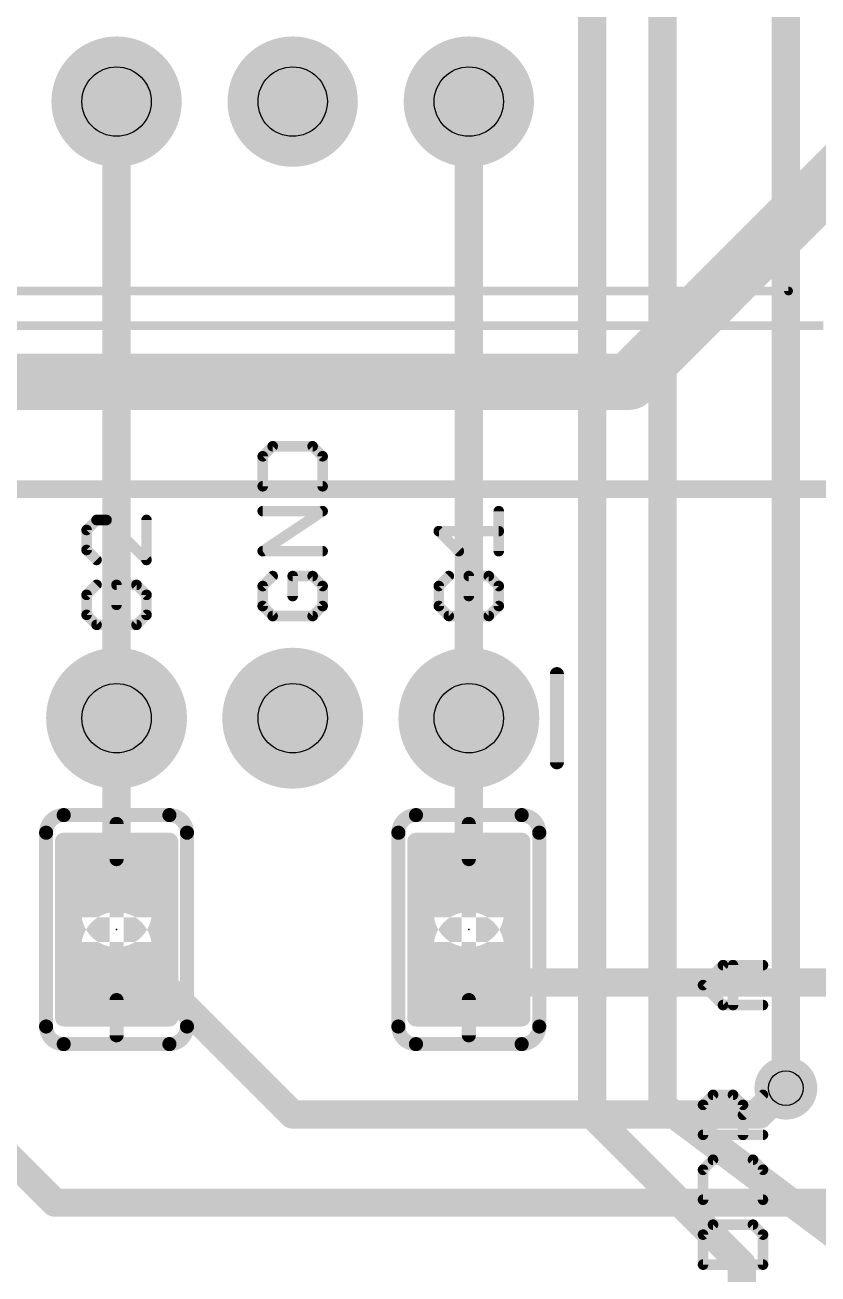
# Model space of a CAD drawing. Extents: x -15 to 76.8, y -9.1 to 59.1.
# Drawn here: x 40.59 to 52.03, y 8.5 to 26.5 of the extents above; entities that cross this region are included whole.
import ezdxf

# ---------------------------------------------------------------- set-up
doc = ezdxf.new("R2010")
doc.units = 0
for name, color, linetype in [('1', 12, 'CONTINUOUS'), ('16', 5, 'CONTINUOUS'), ('17', 110, 'CONTINUOUS'), ('18', 110, 'CONTINUOUS'), ('21', 40, 'CONTINUOUS'), ('23', 53, 'CONTINUOUS'), ('29', 253, 'CONTINUOUS'), ('44', 253, 'CONTINUOUS'), ('51', 253, 'CONTINUOUS')]:
    doc.layers.add(name, color=color, linetype=linetype)

# ---------------------------------------------------------------- blocks, each defined once
blk = doc.blocks.new('RECT')
blk.add_solid([(-0.5, -0.5), (0.5, -0.5), (-0.5, 0.5), (0.5, 0.5)])
blk = doc.blocks.new('ROUNDP')
at = {"const_width": 0.5}
blk.add_lwpolyline([(0, -0.25, 1), (0, 0.25, 1), (0, -0.25)], format="xyb", dxfattribs=at)
blk = doc.blocks.new('ROUNDV')
at = {"const_width": 0.5}
blk.add_lwpolyline([(0, -0.25, 1), (0, 0.25, 1), (0, -0.25)], format="xyb", dxfattribs=at)

msp = doc.modelspace()

# ---------------------------------------------------------------- linework, layer by layer
at = {"layer": '1'}
for points, const_width in [([(60.706, 32.766), (49.3014, 21.3614)], 0.8128), ([(49.3014, 21.3614), (27.8384, 21.3614)], 0.8128), ([(58.039, 19.812), (28.829, 19.812)], 0.254), ([(41.91, 14.224), (41.91, 16.51)], 0.4064), ([(46.99, 14.224), (46.99, 16.51)], 0.4064), ([(41.021, 9.525), (37.846, 12.7)], 0.4064), ([(41.91, 12.7), (42.545, 12.7)], 0.4064), ([(42.545, 12.7), (44.45, 10.795)], 0.4064), ([(46.99, 12.7), (53.594, 12.7)], 0.4064), ([(51.181, 10.795), (51.562, 11.176)], 0.4064), ([(44.45, 10.795), (51.181, 10.795)], 0.4064), ([(52.324, 9.525), (41.021, 9.525)], 0.4064)]:
    msp.add_lwpolyline(points, dxfattribs=dict(at, const_width=const_width))
for points, const_width in [([(49.1577, 21.5051, 1), (49.4451, 21.2177)], 0.4064), ([(49.3014, 21.1582, 1), (49.3014, 21.5646)], 0.4064), ([(42.0116, 16.51, 1), (41.8084, 16.51)], 0.2032), ([(47.0916, 16.51, 1), (46.8884, 16.51)], 0.2032), ([(41.8084, 14.224, 1), (42.0116, 14.224)], 0.2032), ([(46.8884, 14.224, 1), (47.0916, 14.224)], 0.2032), ([(41.91, 12.8016, 1), (41.91, 12.5984)], 0.2032), ([(42.6168, 12.7718, 1), (42.4732, 12.6282)], 0.2032), ([(42.545, 12.5984, 1), (42.545, 12.8016)], 0.2032), ([(46.99, 12.8016, 1), (46.99, 12.5984)], 0.2032), ([(51.6338, 11.1042, 1), (51.4902, 11.2478)], 0.2032), ([(44.45, 10.8966, 1), (44.45, 10.6934)], 0.2032), ([(51.181, 10.6934, 1), (51.181, 10.8966)], 0.2032), ([(44.3782, 10.7232, 1), (44.5218, 10.8668)], 0.2032), ([(51.1092, 10.8668, 1), (51.2528, 10.7232)], 0.2032), ([(41.021, 9.6266, 1), (41.021, 9.4234)], 0.2032), ([(40.9492, 9.4532, 1), (41.0928, 9.5968)], 0.2032)]:
    msp.add_lwpolyline(points, format="xyb", dxfattribs=dict(at, const_width=const_width))
at = {"layer": '16', "const_width": 0.4064}
for points in [[(51.562, 11.176), (51.562, 39.37)], [(49.784, 38.227), (49.784, 10.922)], [(48.768, 38.1), (48.768, 10.795)], [(41.91, 25.4), (41.91, 16.51)], [(46.99, 25.4), (46.99, 16.51)], [(48.768, 10.795), (50.927, 8.636)], [(49.784, 10.922), (55.88, 6.35)], [(50.927, 8.636), (50.927, 6.477)]]:
    msp.add_lwpolyline(points, dxfattribs=at)
at = {"layer": '16', "const_width": 0.2032}
for points in [[(42.0116, 25.4, 1), (41.8084, 25.4)], [(47.0916, 25.4, 1), (46.8884, 25.4)], [(41.8084, 16.51, 1), (42.0116, 16.51)], [(46.8884, 16.51, 1), (47.0916, 16.51)], [(51.4604, 11.176, 1), (51.6636, 11.176)], [(48.8398, 10.8668, 1), (48.6962, 10.7232)], [(49.845, 11.0033, 1), (49.723, 10.8407)], [(49.6824, 10.922, 1), (49.8856, 10.922)], [(48.6664, 10.795, 1), (48.8696, 10.795)], [(51.0286, 8.636, 1), (50.8254, 8.636)], [(50.8552, 8.5642, 1), (50.9988, 8.7078)]]:
    msp.add_lwpolyline(points, format="xyb", dxfattribs=at)
at = {"layer": '21'}
for points, const_width in [([(51.6, 22.67), (51.6, 30.67)], 0.127), ([(24.6, 22.67), (51.6, 22.67)], 0.127), ([(24.1, 22.17), (52.1, 22.17)], 0.127), ([(44.1615, 20.4305), (44.0175, 20.2864)], 0.1524), ([(44.0175, 20.2864), (44.0175, 19.8542)], 0.1524), ([(44.7377, 20.4305), (44.1615, 20.4305)], 0.1524), ([(44.8818, 20.2864), (44.7377, 20.4305)], 0.1524), ([(44.8818, 19.8542), (44.8818, 20.2864)], 0.1524), ([(44.0175, 19.8542), (44.8818, 19.8542)], 0.1524), ([(44.0175, 18.9187), (44.8818, 19.4949)], 0.1524), ([(44.8818, 19.4949), (44.0175, 19.4949)], 0.1524), ([(47.4218, 18.9187), (47.4218, 19.4949)], 0.1524), ([(41.6215, 19.3679), (41.4775, 19.2239)], 0.1524), ([(41.4775, 19.2239), (41.4775, 18.9358)], 0.1524), ([(41.7656, 19.3679), (41.6215, 19.3679)], 0.1524), ([(42.3418, 18.7917), (41.7656, 19.3679)], 0.1524), ([(42.3418, 19.3679), (42.3418, 18.7917)], 0.1524), ([(46.8456, 18.9187), (46.5575, 19.2068)], 0.1524), ([(46.5575, 19.2068), (47.4218, 19.2068)], 0.1524), ([(41.4775, 18.9358), (41.6215, 18.7917)], 0.1524), ([(44.8818, 18.9187), (44.0175, 18.9187)], 0.1524), ([(44.1615, 18.5594), (44.0175, 18.4154)], 0.1524), ([(44.7377, 18.5594), (44.4496, 18.5594)], 0.1524), ([(44.4496, 18.5594), (44.4496, 18.2713)], 0.1524), ([(44.8818, 18.4154), (44.7377, 18.5594)], 0.1524), ([(46.7015, 18.5594), (46.5575, 18.4154)], 0.1524), ([(47.2777, 18.5594), (46.9896, 18.5594)], 0.1524), ([(46.9896, 18.5594), (46.9896, 18.2713)], 0.1524), ([(47.4218, 18.4154), (47.2777, 18.5594)], 0.1524), ([(41.6215, 18.4324), (41.4775, 18.2884)], 0.1524), ([(42.1977, 18.4324), (41.9096, 18.4324)], 0.1524), ([(41.9096, 18.4324), (41.9096, 18.1443)], 0.1524), ([(42.3418, 18.2884), (42.1977, 18.4324)], 0.1524), ([(44.0175, 18.4154), (44.0175, 18.1273)], 0.1524), ([(44.8818, 18.1273), (44.8818, 18.4154)], 0.1524), ([(46.5575, 18.4154), (46.5575, 18.1273)], 0.1524), ([(47.4218, 18.1273), (47.4218, 18.4154)], 0.1524), ([(41.4775, 18.2884), (41.4775, 18.0003)], 0.1524), ([(42.3418, 18.0003), (42.3418, 18.2884)], 0.1524), ([(44.0175, 18.1273), (44.1615, 17.9832)], 0.1524), ([(44.7377, 17.9832), (44.8818, 18.1273)], 0.1524), ([(46.5575, 18.1273), (46.7015, 17.9832)], 0.1524), ([(47.2777, 17.9832), (47.4218, 18.1273)], 0.1524), ([(41.4775, 18.0003), (41.6215, 17.8562)], 0.1524), ([(42.1977, 17.8562), (42.3418, 18.0003)], 0.1524), ([(44.1615, 17.9832), (44.7377, 17.9832)], 0.1524), ([(46.7015, 17.9832), (47.2777, 17.9832)], 0.1524), ([(41.6215, 17.8562), (42.1977, 17.8562)], 0.1524), ([(41.148, 15.113), (42.672, 15.113)], 0.2032), ([(46.228, 15.113), (47.752, 15.113)], 0.2032), ([(40.894, 12.065), (40.894, 14.859)], 0.2032), ([(42.926, 14.859), (42.926, 12.065)], 0.2032), ([(45.974, 12.065), (45.974, 14.859)], 0.2032), ([(48.006, 14.859), (48.006, 12.065)], 0.2032), ([(50.3675, 12.6619), (50.6556, 12.95)], 0.1524), ([(50.6556, 12.95), (51.2318, 12.95)], 0.1524), ([(50.7996, 12.3738), (50.7996, 12.95)], 0.1524), ([(50.6556, 12.3738), (50.3675, 12.6619)], 0.1524), ([(51.2318, 12.3738), (50.6556, 12.3738)], 0.1524), ([(41.148, 11.811), (42.672, 11.811)], 0.2032), ([(46.228, 11.811), (47.752, 11.811)], 0.2032), ([(50.3675, 10.9349), (50.5115, 11.079)], 0.1524), ([(50.3675, 10.5028), (50.3675, 10.9349)], 0.1524), ([(50.5115, 11.079), (50.7996, 11.079)], 0.1524), ([(50.7996, 11.079), (50.9437, 10.9349)], 0.1524), ([(50.9437, 10.7909), (51.2318, 11.079)], 0.1524), ([(50.9437, 10.9349), (50.9437, 10.5028)], 0.1524), ([(51.2318, 10.5028), (50.3675, 10.5028)], 0.1524), ([(50.5115, 10.1435), (50.3675, 9.9994)], 0.1524), ([(51.0877, 10.1435), (50.5115, 10.1435)], 0.1524), ([(51.2318, 9.9994), (51.0877, 10.1435)], 0.1524), ([(50.3675, 9.9994), (50.3675, 9.5672)], 0.1524), ([(51.2318, 9.5672), (51.2318, 9.9994)], 0.1524), ([(50.3675, 9.5672), (51.2318, 9.5672)], 0.1524), ([(50.5115, 9.2079), (50.3675, 9.0639)], 0.1524), ([(51.0877, 9.2079), (50.5115, 9.2079)], 0.1524), ([(51.2318, 9.0639), (51.0877, 9.2079)], 0.1524), ([(50.3675, 9.0639), (50.3675, 8.6317)], 0.1524), ([(51.2318, 8.6317), (51.2318, 9.0639)], 0.1524), ([(50.3675, 8.6317), (51.2318, 8.6317)], 0.1524)]:
    msp.add_lwpolyline(points, dxfattribs=dict(at, const_width=const_width))
for points, const_width in [([(51.5682, 22.67, 1), (51.6318, 22.67)], 0.0635), ([(51.6, 22.6383, 1), (51.6, 22.7018)], 0.0635), ([(44.0556, 20.2864, 1), (43.9794, 20.2864)], 0.0762), ([(43.9905, 20.3133, 1), (44.0444, 20.2595)], 0.0762), ([(44.1615, 20.4686, 1), (44.1615, 20.3924)], 0.0762), ([(44.1885, 20.4035, 1), (44.1346, 20.4574)], 0.0762), ([(44.7647, 20.4574, 1), (44.7108, 20.4035)], 0.0762), ([(44.7377, 20.3924, 1), (44.7377, 20.4686)], 0.0762), ([(44.9199, 20.2864, 1), (44.8437, 20.2864)], 0.0762), ([(44.8549, 20.2595, 1), (44.9087, 20.3133)], 0.0762), ([(44.0175, 19.8923, 1), (44.0175, 19.8161)], 0.0762), ([(43.9794, 19.8542, 1), (44.0556, 19.8542)], 0.0762), ([(44.8437, 19.8542, 1), (44.9199, 19.8542)], 0.0762), ([(44.8818, 19.8161, 1), (44.8818, 19.8923)], 0.0762), ([(44.0175, 19.533, 1), (44.0175, 19.4568)], 0.0762), ([(44.9029, 19.4632, 1), (44.8607, 19.5266)], 0.0762), ([(44.8818, 19.4568, 1), (44.8818, 19.533)], 0.0762), ([(47.4599, 19.4949, 1), (47.3837, 19.4949)], 0.0762), ([(41.4505, 19.2508, 1), (41.5044, 19.1969)], 0.0762), ([(41.5156, 19.2239, 1), (41.4394, 19.2239)], 0.0762), ([(41.6215, 19.406, 1), (41.6215, 19.3298)], 0.0762), ([(41.6485, 19.341, 1), (41.5946, 19.3949)], 0.0762), ([(41.7925, 19.3949, 1), (41.7386, 19.341)], 0.0762), ([(41.7656, 19.3298, 1), (41.7656, 19.406)], 0.0762), ([(42.3799, 19.3679, 1), (42.3037, 19.3679)], 0.0762), ([(46.5844, 19.2338, 1), (46.5305, 19.1799)], 0.0762), ([(46.5575, 19.2449, 1), (46.5575, 19.1687)], 0.0762), ([(47.4218, 19.1687, 1), (47.4218, 19.2449)], 0.0762), ([(41.5044, 18.9627, 1), (41.4505, 18.9088)], 0.0762), ([(41.4394, 18.9358, 1), (41.5156, 18.9358)], 0.0762), ([(43.9963, 18.9504, 1), (44.0386, 18.887)], 0.0762), ([(44.0175, 18.9568, 1), (44.0175, 18.8806)], 0.0762), ([(44.8818, 18.8806, 1), (44.8818, 18.9568)], 0.0762), ([(46.8186, 18.8918, 1), (46.8725, 18.9457)], 0.0762), ([(47.3837, 18.9187, 1), (47.4599, 18.9187)], 0.0762), ([(41.5946, 18.7648, 1), (41.6485, 18.8187)], 0.0762), ([(42.3037, 18.7917, 1), (42.3799, 18.7917)], 0.0762), ([(42.3149, 18.7648, 1), (42.3687, 18.8187)], 0.0762), ([(44.1885, 18.5325, 1), (44.1346, 18.5864)], 0.0762), ([(44.4496, 18.5975, 1), (44.4496, 18.5213)], 0.0762), ([(44.4877, 18.5594, 1), (44.4115, 18.5594)], 0.0762), ([(44.7647, 18.5864, 1), (44.7108, 18.5325)], 0.0762), ([(44.7377, 18.5213, 1), (44.7377, 18.5975)], 0.0762), ([(46.7285, 18.5325, 1), (46.6746, 18.5864)], 0.0762), ([(46.9896, 18.5975, 1), (46.9896, 18.5213)], 0.0762), ([(47.0277, 18.5594, 1), (46.9515, 18.5594)], 0.0762), ([(47.3047, 18.5864, 1), (47.2508, 18.5325)], 0.0762), ([(47.2777, 18.5213, 1), (47.2777, 18.5975)], 0.0762), ([(41.6485, 18.4055, 1), (41.5946, 18.4594)], 0.0762), ([(41.9096, 18.4705, 1), (41.9096, 18.3943)], 0.0762), ([(41.9477, 18.4324, 1), (41.8715, 18.4324)], 0.0762), ([(42.2247, 18.4594, 1), (42.1708, 18.4055)], 0.0762), ([(42.1977, 18.3943, 1), (42.1977, 18.4705)], 0.0762), ([(43.9905, 18.4423, 1), (44.0444, 18.3884)], 0.0762), ([(44.0556, 18.4154, 1), (43.9794, 18.4154)], 0.0762), ([(44.9199, 18.4154, 1), (44.8437, 18.4154)], 0.0762), ([(44.8549, 18.3884, 1), (44.9087, 18.4423)], 0.0762), ([(46.5305, 18.4423, 1), (46.5844, 18.3884)], 0.0762), ([(46.5956, 18.4154, 1), (46.5194, 18.4154)], 0.0762), ([(47.4599, 18.4154, 1), (47.3837, 18.4154)], 0.0762), ([(47.3949, 18.3884, 1), (47.4487, 18.4423)], 0.0762), ([(41.4505, 18.3153, 1), (41.5044, 18.2614)], 0.0762), ([(41.5156, 18.2884, 1), (41.4394, 18.2884)], 0.0762), ([(42.3799, 18.2884, 1), (42.3037, 18.2884)], 0.0762), ([(42.3149, 18.2614, 1), (42.3687, 18.3153)], 0.0762), ([(44.0444, 18.1542, 1), (43.9905, 18.1003)], 0.0762), ([(44.4115, 18.2713, 1), (44.4877, 18.2713)], 0.0762), ([(44.9087, 18.1003, 1), (44.8549, 18.1542)], 0.0762), ([(46.5844, 18.1542, 1), (46.5305, 18.1003)], 0.0762), ([(46.9515, 18.2713, 1), (47.0277, 18.2713)], 0.0762), ([(47.4487, 18.1003, 1), (47.3949, 18.1542)], 0.0762), ([(41.5044, 18.0272, 1), (41.4505, 17.9733)], 0.0762), ([(41.4394, 18.0003, 1), (41.5156, 18.0003)], 0.0762), ([(41.8715, 18.1443, 1), (41.9477, 18.1443)], 0.0762), ([(42.3037, 18.0003, 1), (42.3799, 18.0003)], 0.0762), ([(42.3687, 17.9733, 1), (42.3149, 18.0272)], 0.0762), ([(43.9794, 18.1273, 1), (44.0556, 18.1273)], 0.0762), ([(44.1615, 18.0213, 1), (44.1615, 17.9451)], 0.0762), ([(44.1346, 17.9563, 1), (44.1885, 18.0101)], 0.0762), ([(44.7108, 18.0101, 1), (44.7647, 17.9563)], 0.0762), ([(44.7377, 17.9451, 1), (44.7377, 18.0213)], 0.0762), ([(44.8437, 18.1273, 1), (44.9199, 18.1273)], 0.0762), ([(46.5194, 18.1273, 1), (46.5956, 18.1273)], 0.0762), ([(46.7015, 18.0213, 1), (46.7015, 17.9451)], 0.0762), ([(46.6746, 17.9563, 1), (46.7285, 18.0101)], 0.0762), ([(47.2508, 18.0101, 1), (47.3047, 17.9563)], 0.0762), ([(47.2777, 17.9451, 1), (47.2777, 18.0213)], 0.0762), ([(47.3837, 18.1273, 1), (47.4599, 18.1273)], 0.0762), ([(41.6215, 17.8943, 1), (41.6215, 17.8181)], 0.0762), ([(41.5946, 17.8293, 1), (41.6485, 17.8831)], 0.0762), ([(42.1708, 17.8831, 1), (42.2247, 17.8293)], 0.0762), ([(42.1977, 17.8181, 1), (42.1977, 17.8943)], 0.0762), ([(41.148, 15.113, 0.4142), (40.894, 14.859)], 0.2032), ([(41.148, 15.1638, 1), (41.148, 15.0622)], 0.1016), ([(41.148, 15.0622, 1), (41.148, 15.1638)], 0.1016), ([(42.926, 14.859, 0.4142), (42.672, 15.113)], 0.2032), ([(42.672, 15.1638, 1), (42.672, 15.0622)], 0.1016), ([(42.672, 15.0622, 1), (42.672, 15.1638)], 0.1016), ([(46.228, 15.113, 0.4142), (45.974, 14.859)], 0.2032), ([(46.228, 15.1638, 1), (46.228, 15.0622)], 0.1016), ([(46.228, 15.0622, 1), (46.228, 15.1638)], 0.1016), ([(48.006, 14.859, 0.4142), (47.752, 15.113)], 0.2032), ([(47.752, 15.1638, 1), (47.752, 15.0622)], 0.1016), ([(47.752, 15.0622, 1), (47.752, 15.1638)], 0.1016), ([(40.9448, 14.859, 1), (40.8432, 14.859)], 0.1016), ([(42.9768, 14.859, 1), (42.8752, 14.859)], 0.1016), ([(46.0248, 14.859, 1), (45.9232, 14.859)], 0.1016), ([(48.0568, 14.859, 1), (47.9552, 14.859)], 0.1016), ([(40.8432, 14.859, 1), (40.9448, 14.859)], 0.1016), ([(42.8752, 14.859, 1), (42.9768, 14.859)], 0.1016), ([(45.9232, 14.859, 1), (46.0248, 14.859)], 0.1016), ([(47.9552, 14.859, 1), (48.0568, 14.859)], 0.1016), ([(50.6556, 12.9881, 1), (50.6556, 12.9119)], 0.0762), ([(50.6825, 12.9231, 1), (50.6286, 12.977)], 0.0762), ([(50.8377, 12.95, 1), (50.7615, 12.95)], 0.0762), ([(51.2318, 12.9119, 1), (51.2318, 12.9881)], 0.0762), ([(50.3944, 12.6888, 1), (50.3405, 12.635)], 0.0762), ([(50.3405, 12.6888, 1), (50.3944, 12.635)], 0.0762), ([(50.6556, 12.4119, 1), (50.6556, 12.3357)], 0.0762), ([(50.6286, 12.3469, 1), (50.6825, 12.4007)], 0.0762), ([(51.2318, 12.3357, 1), (51.2318, 12.4119)], 0.0762), ([(50.7615, 12.3738, 1), (50.8377, 12.3738)], 0.0762), ([(40.894, 12.065, 0.4142), (41.148, 11.811)], 0.2032), ([(40.9448, 12.065, 1), (40.8432, 12.065)], 0.1016), ([(40.8432, 12.065, 1), (40.9448, 12.065)], 0.1016), ([(42.672, 11.811, 0.4142), (42.926, 12.065)], 0.2032), ([(42.9768, 12.065, 1), (42.8752, 12.065)], 0.1016), ([(42.8752, 12.065, 1), (42.9768, 12.065)], 0.1016), ([(45.974, 12.065, 0.4142), (46.228, 11.811)], 0.2032), ([(46.0248, 12.065, 1), (45.9232, 12.065)], 0.1016), ([(45.9232, 12.065, 1), (46.0248, 12.065)], 0.1016), ([(47.752, 11.811, 0.4142), (48.006, 12.065)], 0.2032), ([(48.0568, 12.065, 1), (47.9552, 12.065)], 0.1016), ([(47.9552, 12.065, 1), (48.0568, 12.065)], 0.1016), ([(41.148, 11.8618, 1), (41.148, 11.7602)], 0.1016), ([(41.148, 11.7602, 1), (41.148, 11.8618)], 0.1016), ([(42.672, 11.8618, 1), (42.672, 11.7602)], 0.1016), ([(42.672, 11.7602, 1), (42.672, 11.8618)], 0.1016), ([(46.228, 11.8618, 1), (46.228, 11.7602)], 0.1016), ([(46.228, 11.7602, 1), (46.228, 11.8618)], 0.1016), ([(47.752, 11.8618, 1), (47.752, 11.7602)], 0.1016), ([(47.752, 11.7602, 1), (47.752, 11.8618)], 0.1016), ([(50.3405, 10.9619, 1), (50.3944, 10.908)], 0.0762), ([(50.4056, 10.9349, 1), (50.3294, 10.9349)], 0.0762), ([(50.5115, 11.1171, 1), (50.5115, 11.0409)], 0.0762), ([(50.5385, 11.052, 1), (50.4846, 11.1059)], 0.0762), ([(50.8266, 11.1059, 1), (50.7727, 11.052)], 0.0762), ([(50.7996, 11.0409, 1), (50.7996, 11.1171)], 0.0762), ([(50.9818, 10.9349, 1), (50.9056, 10.9349)], 0.0762), ([(50.9167, 10.908, 1), (50.9706, 10.9619)], 0.0762), ([(51.2587, 11.052, 1), (51.2049, 11.1059)], 0.0762), ([(50.9167, 10.8178, 1), (50.9706, 10.7639)], 0.0762), ([(50.3675, 10.5409, 1), (50.3675, 10.4647)], 0.0762), ([(50.3294, 10.5028, 1), (50.4056, 10.5028)], 0.0762), ([(50.9056, 10.5028, 1), (50.9818, 10.5028)], 0.0762), ([(51.2318, 10.4647, 1), (51.2318, 10.5409)], 0.0762), ([(50.5115, 10.1816, 1), (50.5115, 10.1054)], 0.0762), ([(50.5385, 10.1165, 1), (50.4846, 10.1704)], 0.0762), ([(51.1147, 10.1704, 1), (51.0608, 10.1165)], 0.0762), ([(51.0877, 10.1054, 1), (51.0877, 10.1816)], 0.0762), ([(50.4056, 9.9994, 1), (50.3294, 9.9994)], 0.0762), ([(50.3405, 10.0263, 1), (50.3944, 9.9725)], 0.0762), ([(51.2699, 9.9994, 1), (51.1937, 9.9994)], 0.0762), ([(51.2049, 9.9725, 1), (51.2587, 10.0263)], 0.0762), ([(50.3675, 9.6053, 1), (50.3675, 9.5291)], 0.0762), ([(50.3294, 9.5672, 1), (50.4056, 9.5672)], 0.0762), ([(51.1937, 9.5672, 1), (51.2699, 9.5672)], 0.0762), ([(51.2318, 9.5291, 1), (51.2318, 9.6053)], 0.0762), ([(50.5115, 9.246, 1), (50.5115, 9.1698)], 0.0762), ([(50.5385, 9.181, 1), (50.4846, 9.2349)], 0.0762), ([(51.1147, 9.2349, 1), (51.0608, 9.181)], 0.0762), ([(51.0877, 9.1698, 1), (51.0877, 9.246)], 0.0762), ([(50.3405, 9.0908, 1), (50.3944, 9.0369)], 0.0762), ([(50.4056, 9.0639, 1), (50.3294, 9.0639)], 0.0762), ([(51.2699, 9.0639, 1), (51.1937, 9.0639)], 0.0762), ([(51.2049, 9.0369, 1), (51.2587, 9.0908)], 0.0762), ([(50.3675, 8.6698, 1), (50.3675, 8.5936)], 0.0762), ([(50.3294, 8.6317, 1), (50.4056, 8.6317)], 0.0762), ([(51.1937, 8.6317, 1), (51.2699, 8.6317)], 0.0762), ([(51.2318, 8.5936, 1), (51.2318, 8.6698)], 0.0762)]:
    msp.add_lwpolyline(points, format="xyb", dxfattribs=dict(at, const_width=const_width))
at = {"layer": '23'}
for p in [(41.91, 13.462), (46.99, 13.462)]:
    msp.add_point(p, dxfattribs=at)
at = {"layer": '29', "const_width": 0.254}
for points in [[(41.148, 12.192), (41.148, 14.732)], [(41.148, 14.732), (42.672, 14.732)], [(42.672, 14.732), (42.672, 12.192)], [(46.228, 12.192), (46.228, 14.732)], [(46.228, 14.732), (47.752, 14.732)], [(47.752, 14.732), (47.752, 12.192)], [(41.148, 14.478), (42.672, 14.478)], [(46.228, 14.478), (47.752, 14.478)], [(41.148, 14.224), (42.672, 14.224)], [(46.228, 14.224), (47.752, 14.224)], [(41.148, 13.97), (42.672, 13.97)], [(46.228, 13.97), (47.752, 13.97)], [(41.148, 13.716), (42.672, 13.716)], [(46.228, 13.716), (47.752, 13.716)], [(41.148, 13.462), (42.672, 13.462)], [(46.228, 13.462), (47.752, 13.462)], [(41.148, 13.208), (42.672, 13.208)], [(46.228, 13.208), (47.752, 13.208)], [(41.148, 12.954), (42.672, 12.954)], [(46.228, 12.954), (47.752, 12.954)], [(41.148, 12.7), (42.672, 12.7)], [(46.228, 12.7), (47.752, 12.7)], [(41.148, 12.446), (42.672, 12.446)], [(46.228, 12.446), (47.752, 12.446)], [(42.672, 12.192), (41.148, 12.192)], [(41.148, 12.192), (42.672, 12.192)], [(47.752, 12.192), (46.228, 12.192)], [(46.228, 12.192), (47.752, 12.192)]]:
    msp.add_lwpolyline(points, dxfattribs=at)
at = {"layer": '29', "const_width": 0.127}
for points in [[(41.2115, 14.732, 1), (41.0845, 14.732)], [(41.148, 14.7955, 1), (41.148, 14.6685)], [(42.7355, 14.732, 1), (42.6085, 14.732)], [(42.672, 14.6685, 1), (42.672, 14.7955)], [(46.2915, 14.732, 1), (46.1645, 14.732)], [(46.228, 14.7955, 1), (46.228, 14.6685)], [(47.8155, 14.732, 1), (47.6885, 14.732)], [(47.752, 14.6685, 1), (47.752, 14.7955)], [(41.148, 14.5415, 1), (41.148, 14.4145)], [(42.672, 14.4145, 1), (42.672, 14.5415)], [(46.228, 14.5415, 1), (46.228, 14.4145)], [(47.752, 14.4145, 1), (47.752, 14.5415)], [(41.148, 14.2875, 1), (41.148, 14.1605)], [(42.672, 14.1605, 1), (42.672, 14.2875)], [(46.228, 14.2875, 1), (46.228, 14.1605)], [(47.752, 14.1605, 1), (47.752, 14.2875)], [(41.148, 14.0335, 1), (41.148, 13.9065)], [(42.672, 13.9065, 1), (42.672, 14.0335)], [(46.228, 14.0335, 1), (46.228, 13.9065)], [(47.752, 13.9065, 1), (47.752, 14.0335)], [(41.148, 13.7795, 1), (41.148, 13.6525)], [(42.672, 13.6525, 1), (42.672, 13.7795)], [(46.228, 13.7795, 1), (46.228, 13.6525)], [(47.752, 13.6525, 1), (47.752, 13.7795)], [(41.148, 13.5255, 1), (41.148, 13.3985)], [(42.672, 13.3985, 1), (42.672, 13.5255)], [(46.228, 13.5255, 1), (46.228, 13.3985)], [(47.752, 13.3985, 1), (47.752, 13.5255)], [(41.148, 13.2715, 1), (41.148, 13.1445)], [(42.672, 13.1445, 1), (42.672, 13.2715)], [(46.228, 13.2715, 1), (46.228, 13.1445)], [(47.752, 13.1445, 1), (47.752, 13.2715)], [(41.148, 13.0175, 1), (41.148, 12.8905)], [(42.672, 12.8905, 1), (42.672, 13.0175)], [(46.228, 13.0175, 1), (46.228, 12.8905)], [(47.752, 12.8905, 1), (47.752, 13.0175)], [(41.148, 12.7635, 1), (41.148, 12.6365)], [(42.672, 12.6365, 1), (42.672, 12.7635)], [(46.228, 12.7635, 1), (46.228, 12.6365)], [(47.752, 12.6365, 1), (47.752, 12.7635)], [(41.148, 12.5095, 1), (41.148, 12.3825)], [(42.672, 12.3825, 1), (42.672, 12.5095)], [(46.228, 12.5095, 1), (46.228, 12.3825)], [(47.752, 12.3825, 1), (47.752, 12.5095)], [(41.148, 12.2555, 1), (41.148, 12.1285)], [(41.148, 12.2555, 1), (41.148, 12.1285)], [(41.0845, 12.192, 1), (41.2115, 12.192)], [(42.6085, 12.192, 1), (42.7355, 12.192)], [(42.672, 12.1285, 1), (42.672, 12.2555)], [(42.672, 12.1285, 1), (42.672, 12.2555)], [(46.228, 12.2555, 1), (46.228, 12.1285)], [(46.228, 12.2555, 1), (46.228, 12.1285)], [(46.1645, 12.192, 1), (46.2915, 12.192)], [(47.6885, 12.192, 1), (47.8155, 12.192)], [(47.752, 12.1285, 1), (47.752, 12.2555)], [(47.752, 12.1285, 1), (47.752, 12.2555)]]:
    msp.add_lwpolyline(points, format="xyb", dxfattribs=at)
at = {"layer": '44'}
for centre, radius in [((41.91, 25.4), 0.5), ((44.45, 25.4), 0.5), ((46.99, 25.4), 0.5), ((41.91, 16.51), 0.5), ((44.45, 16.51), 0.5), ((46.99, 16.51), 0.5), ((51.562, 11.176), 0.25)]:
    msp.add_circle(centre, radius, dxfattribs=at)
at = {"layer": '51', "const_width": 0.2032}
for points in [[(48.26, 15.875), (48.26, 17.145)], [(41.91, 14.478), (41.91, 14.986)], [(46.99, 14.478), (46.99, 14.986)], [(41.91, 12.446), (41.91, 11.938)], [(46.99, 12.446), (46.99, 11.938)]]:
    msp.add_lwpolyline(points, dxfattribs=at)
at = {"layer": '51'}
for points, const_width in [([(48.3108, 17.145, 1), (48.2092, 17.145)], 0.1016), ([(48.2092, 15.875, 1), (48.3108, 15.875)], 0.1016), ([(41.9608, 14.986, 1), (41.8592, 14.986)], 0.1016), ([(47.0408, 14.986, 1), (46.9392, 14.986)], 0.1016), ([(42.037, 13.716, 1), (41.783, 13.716)], 1.27), ([(41.8592, 14.478, 1), (41.9608, 14.478)], 0.1016), ([(47.117, 13.716, 1), (46.863, 13.716)], 1.27), ([(46.9392, 14.478, 1), (47.0408, 14.478)], 0.1016), ([(41.783, 13.208, 1), (42.037, 13.208)], 1.27), ([(46.863, 13.208, 1), (47.117, 13.208)], 1.27), ([(41.9608, 12.446, 1), (41.8592, 12.446)], 0.1016), ([(47.0408, 12.446, 1), (46.9392, 12.446)], 0.1016), ([(41.8592, 11.938, 1), (41.9608, 11.938)], 0.1016), ([(46.9392, 11.938, 1), (47.0408, 11.938)], 0.1016)]:
    msp.add_lwpolyline(points, format="xyb", dxfattribs=dict(at, const_width=const_width))

# ---------------------------------------------------------------- block references
at = {"layer": '1'}
for p, xscale, yscale, rotation in [((41.91, 14.224), 1.1684, 1.6002, 270), ((46.99, 14.224), 1.1684, 1.6002, 270), ((41.91, 13.462), 0.635, 0.2032, 90), ((46.99, 13.462), 0.635, 0.2032, 90), ((41.91, 12.7), 1.1684, 1.6002, 270), ((46.99, 12.7), 1.1684, 1.6002, 270)]:
    msp.add_blockref('RECT', p, dxfattribs=dict(at, xscale=xscale, yscale=yscale, rotation=rotation))
at = {"layer": '17'}
for p, xscale, yscale, rotation in [((41.91, 25.4), 1.778, 1.778, 180), ((41.91, 25.4), 1.778, 1.778, 180), ((44.45, 25.4), 1.778, 1.778, 180), ((44.45, 25.4), 1.778, 1.778, 180), ((46.99, 25.4), 1.778, 1.778, 180), ((46.99, 25.4), 1.778, 1.778, 180), ((41.91, 16.51), 1.9304, 1.9304, 270), ((41.91, 16.51), 1.9304, 1.9304, 270), ((44.45, 16.51), 1.9304, 1.9304, 270), ((44.45, 16.51), 1.9304, 1.9304, 270), ((46.99, 16.51), 1.9304, 1.9304, 270), ((46.99, 16.51), 1.9304, 1.9304, 270)]:
    msp.add_blockref('ROUNDP', p, dxfattribs=dict(at, xscale=xscale, yscale=yscale, rotation=rotation))
at = {"layer": '18', "xscale": 0.9064, "yscale": 0.9064}
msp.add_blockref('ROUNDV', (51.562, 11.176), dxfattribs=at)
msp.add_blockref('ROUNDV', (51.562, 11.176), dxfattribs=at)
at = {"layer": '29'}
for p, xscale, yscale, rotation in [((41.91, 25.4), 1.8796, 1.8796, 180), ((44.45, 25.4), 1.8796, 1.8796, 180), ((46.99, 25.4), 1.8796, 1.8796, 180), ((41.91, 16.51), 2.032, 2.032, 270), ((44.45, 16.51), 2.032, 2.032, 270), ((46.99, 16.51), 2.032, 2.032, 270)]:
    msp.add_blockref('ROUNDP', p, dxfattribs=dict(at, xscale=xscale, yscale=yscale, rotation=rotation))
at = {"layer": '51', "xscale": 0.508, "yscale": 0.508, "rotation": 180}
for p in [(41.91, 25.4), (44.45, 25.4), (46.99, 25.4), (41.91, 16.51), (44.45, 16.51), (46.99, 16.51)]:
    msp.add_blockref('RECT', p, dxfattribs=at)

doc.saveas('drawing.dxf')
